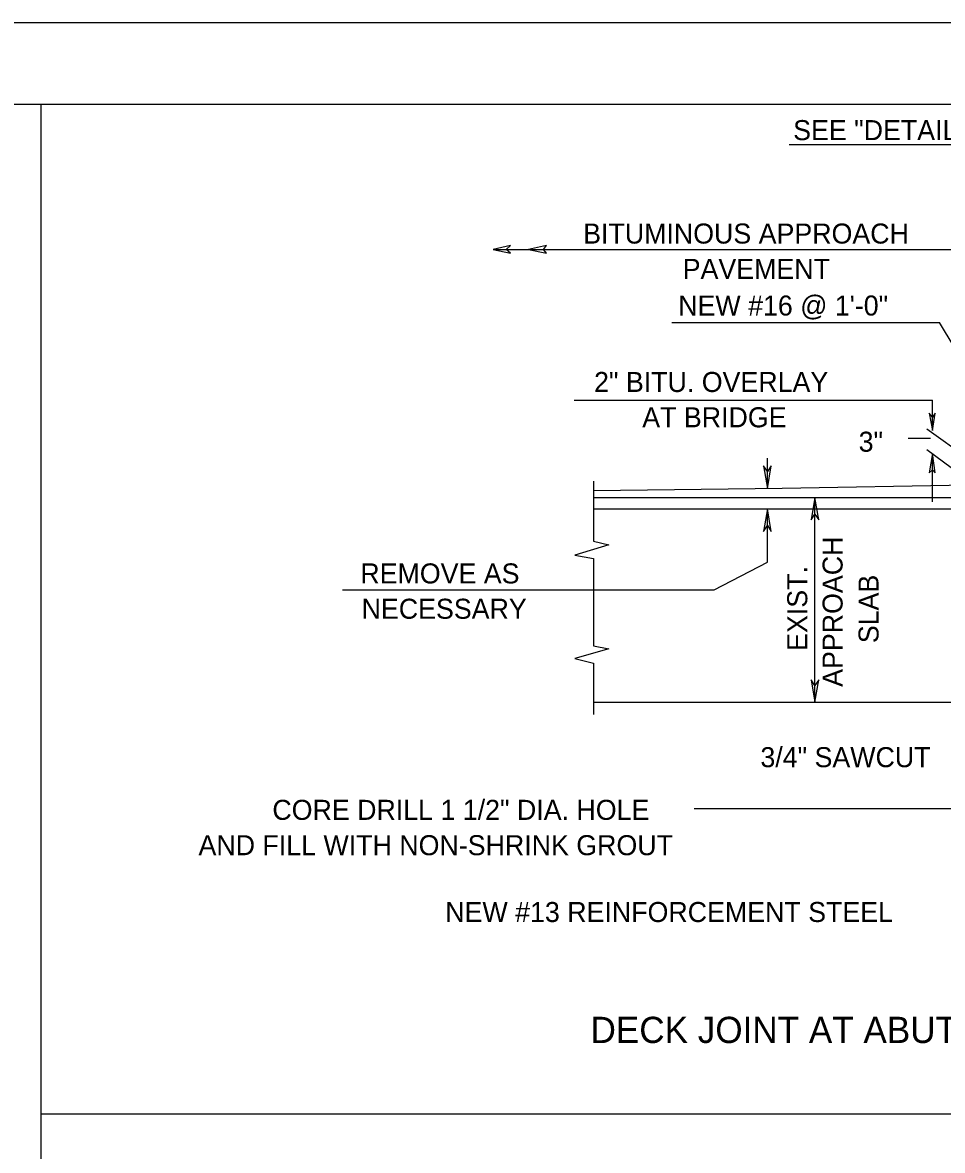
# Model space of a CAD drawing. Extents: x 705083.16 to 705086.12, y 704709.45 to 704711.29.
# Drawn here: x 705084.581 to 705085.051, y 704710.71 to 704711.286 of the extents above; entities that cross this region are included whole.
import ezdxf

# ---------------------------------------------------------------- set-up
doc = ezdxf.new("R2010")
doc.units = 0
for name, color, linetype in [('Level 1', 7, 'Continuous'), ('Level 2', 7, 'Continuous'), ('Level 41', 7, 'Continuous')]:
    doc.layers.add(name, color=color, linetype=linetype)

msp = doc.modelspace()

# ---------------------------------------------------------------- linework, layer by layer
at = {"layer": 'Level 1'}
for p, q in [((705083.1647, 704711.28576), (705086.12303, 704711.28576)), ((705083.35138, 704711.24409), (705086.10138, 704711.24409)), ((705084.5909, 704709.49409), (705084.5909, 704711.24409)), ((705084.9731, 704711.22343), (705085.09416, 704711.22343)), ((705084.82283, 704711.16995), (705084.90715, 704711.16995)), ((705084.90715, 704711.16995), (705085.08301, 704711.16995)), ((705084.91306, 704711.13255), (705085.04987, 704711.13255)), ((705084.86319, 704711.09285), (705085.04626, 704711.09285)), ((705085.04626, 704711.07743), (705085.04626, 704711.09285)), ((705085.03379, 704711.07349), (705085.04528, 704711.07349)), ((705084.96194, 704711.0479), (705084.96194, 704711.06332)), ((705085.04626, 704711.04101), (705085.04626, 704711.06562)), ((705084.87303, 704711.05151), (705084.87303, 704711.021)), ((705084.87303, 704711.04331), (705084.96916, 704711.04331)), ((705084.96916, 704711.04331), (705084.99409, 704711.04331)), ((705084.98622, 704710.93865), (705084.98622, 704711.04331)), ((705084.99409, 704711.04331), (705085.08301, 704711.04331)), ((705084.87303, 704711.0374), (705084.97014, 704711.0374)), ((705084.96194, 704711.01017), (705084.96194, 704711.0374)), ((705084.97014, 704711.0374), (705085.08301, 704711.0374)), ((705084.87303, 704711.021), (705084.88091, 704711.01903)), ((705084.88091, 704711.01903), (705084.86352, 704711.01378)), ((705084.86352, 704711.01378), (705084.87303, 704711.01214)), ((705084.87303, 704711.01214), (705084.87303, 704710.96752)), ((705084.74475, 704710.99606), (705084.93471, 704710.99606)), ((705084.88091, 704710.96588), (705084.86352, 704710.96096)), ((705084.87303, 704710.96752), (705084.88091, 704710.96588)), ((705084.86352, 704710.96096), (705084.87303, 704710.95866)), ((705084.87303, 704710.95866), (705084.87303, 704710.93241)), ((705084.87303, 704710.93865), (705085.10466, 704710.93865)), ((705084.5909, 704710.72854), (705086.10138, 704710.72854))]:
    msp.add_line(p, q, dxfattribs=at)
for points in [[(705084.82185, 704711.16995), (705084.83071, 704711.16798), (705084.82841, 704711.16995), (705084.83071, 704711.17192)], [(705084.8399, 704711.16995), (705084.84908, 704711.16798), (705084.84744, 704711.16995), (705084.84908, 704711.17192)], [(705085.04626, 704711.07743), (705085.04757, 704711.08629), (705085.04626, 704711.08432), (705085.04462, 704711.08629)], [(705085.04626, 704711.06562), (705085.04462, 704711.05577), (705085.04626, 704711.05741), (705085.04757, 704711.05577)], [(705084.96194, 704711.0479), (705084.96391, 704711.05938), (705084.96194, 704711.05643), (705084.95997, 704711.05938)], [(705084.96194, 704711.0479), (705084.96391, 704711.05938), (705084.96194, 704711.05643), (705084.95997, 704711.05938)], [(705084.98622, 704711.04331), (705084.98425, 704711.03182), (705084.98622, 704711.03478), (705084.98819, 704711.03182)], [(705084.98622, 704711.04331), (705084.98425, 704711.03182), (705084.98622, 704711.03478), (705084.98819, 704711.03182)], [(705084.96194, 704711.0374), (705084.95997, 704711.02592), (705084.96194, 704711.02887), (705084.96391, 704711.02592)], [(705084.98622, 704710.93865), (705084.98819, 704710.95013), (705084.98622, 704710.94718), (705084.98425, 704710.95013)]]:
    msp.add_lwpolyline(points, close=True, dxfattribs=at)
at = {"layer": 'Level 2'}
for p, q in [((705085.07907, 704711.08366), (705085.04987, 704711.13255)), ((705085.08301, 704711.04987), (705085.04331, 704711.07808)), ((705085.0771, 704711.04265), (705085.04331, 704711.06759)), ((705085.08301, 704711.04987), (705084.96949, 704711.0479)), ((705084.96949, 704711.0479), (705084.87303, 704711.04659)), ((705084.93471, 704710.99606), (705084.96194, 704711.01017)), ((705085.09974, 704710.88419), (705084.92454, 704710.88419))]:
    msp.add_line(p, q, dxfattribs=at)
at = {"layer": 'Level 41'}
msp.add_lwpolyline([(705083.1647, 704711.28576), (705086.12303, 704711.28576), (705086.12303, 704709.45243), (705083.1647, 704709.45243)], close=True, dxfattribs=at)

# ---------------------------------------------------------------- texts
at = {"layer": 'Level 1'}
for s, height, p in [('SEE "DETAIL A"', 0.0102283, (705084.97507, 704711.22572)), ('BITUMINOUS APPROACH', 0.0102283, (705084.86778, 704711.1729)), ('PAVEMENT', 0.010228, (705084.91864, 704711.15486)), ('NEW #16 @ 1\'-0"', 0.0102283, (705084.91634, 704711.13615)), ('2" BITU. OVERLAY', 0.0102283, (705084.87336, 704711.09711)), ('AT BRIDGE', 0.010228, (705084.89797, 704711.07907)), ('3"', 0.010228, (705085.00853, 704711.0666)), ('REMOVE AS', 0.010228, (705084.75394, 704710.99934)), ('NECESSARY', 0.010228, (705084.75459, 704710.9813)), ('3/4" SAWCUT', 0.0102283, (705084.95833, 704710.90551)), ('CORE DRILL 1 1/2" DIA. HOLE', 0.0102283, (705084.70899, 704710.87861)), ('AND FILL WITH NON-SHRINK GROUT', 0.0102283, (705084.67126, 704710.86056)), ('NEW #13 REINFORCEMENT STEEL', 0.0102283, (705084.79732, 704710.82644)), ('DECK JOINT AT ABUTMENT (WITH APPROACH SLAB AND CONCRETE OVERLAY)', 0.0134035, (705084.87156, 704710.76465))]:
    msp.add_text(s, height=height, dxfattribs=at).set_placement(p)
for s, p in [('APPROACH', (705085.00033, 704710.94652)), ('EXIST.', (705084.98228, 704710.9649)), ('SLAB', (705085.0187, 704710.96883))]:
    msp.add_text(s, height=0.010228, rotation=90, dxfattribs=at).set_placement(p)

doc.saveas('drawing.dxf')
